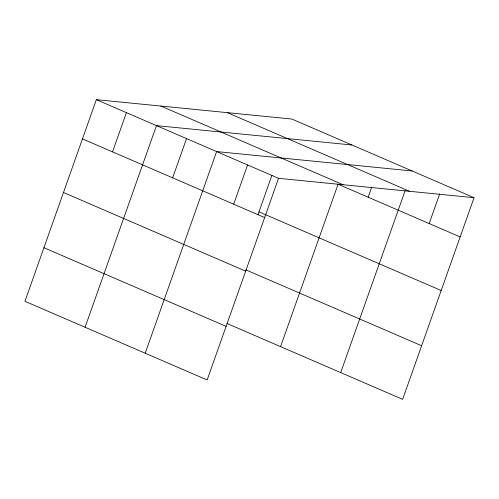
<?xml version="1.0" encoding="UTF-8"?>
<svg xmlns="http://www.w3.org/2000/svg" width="499" height="499" viewBox="0 0 499 499"><rect width="100%" height="100%" fill="white"/><g stroke="black" fill="none" stroke-linecap="round" stroke-linejoin="round"><path stroke-width="0.75" d="M474.05 197.698L291.859 119.043L96.351 99.663L24.95 301.302L207.141 379.957L278.548 178.324L474.05 197.698L402.649 399.337L226.895 323.458M112.518 151.877L126.415 112.643M85.073 327.257L156.474 125.623L351.982 144.997M172.648 177.837L186.539 138.603M145.197 353.217L216.597 151.577L412.105 170.957M233.682 204.185L247.573 164.951M257.958 214.77L271.986 175.161M280.575 346.637L338.085 184.231L460.159 236.931M368.15 197.211L371.749 187.038M340.705 372.591L405.157 190.574M429.184 223.564L439.731 193.774M227.338 112.643L409.536 191.304M160.871 106.056L343.062 184.717M96.351 99.663L278.548 178.324M258.987 211.869L441.178 290.524M82.46 138.897L264.651 217.558M245.876 269.865L421.624 345.745M63.479 192.489L245.676 271.15M43.931 247.71L226.122 326.365"/></g></svg>
